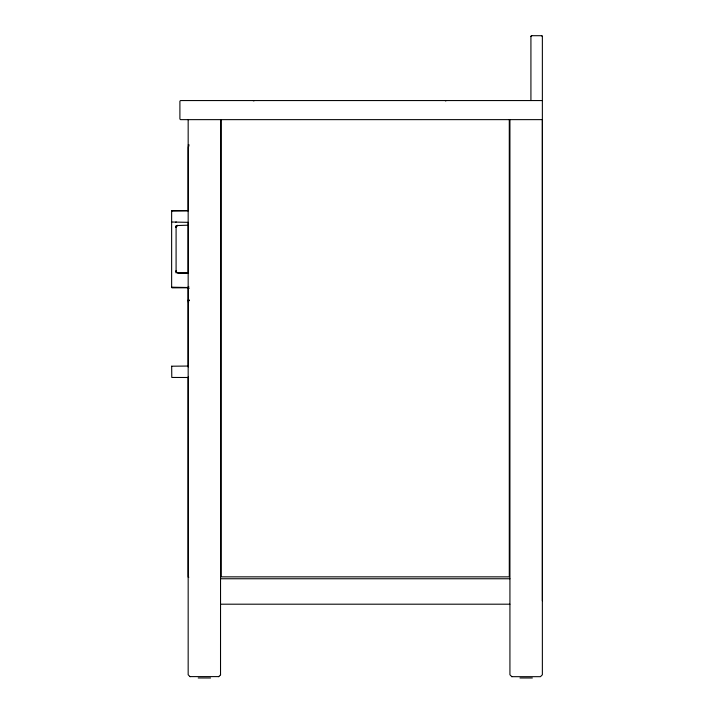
<?xml version="1.0" encoding="UTF-8"?>
<svg xmlns="http://www.w3.org/2000/svg" width="714" height="714" viewBox="0 0 714 714"><rect width="100%" height="100%" fill="white"/><g stroke="black" fill="none" stroke-linecap="round" stroke-linejoin="round"><path stroke-width="1.07" d="M176.09 271.864L176.09 271.24M176.09 227.364L176.09 226.865M188.166 576.519L188.166 376.965M188.166 366.934L188.166 287.778L171.958 287.831L171.637 287.198L188.166 287.519M188.166 273.542L188.166 225.347M188.166 224.08L188.166 223.152M188.166 147.307L188.166 210.853L171.681 211.049M542.363 600.885L542.363 119.631L180.535 119.64L179.901 119.006L179.901 101.192L180.535 100.558L542.363 100.558M542.363 118.881L542.363 36.343L541.721 35.7L531.564 35.7L530.921 36.343L530.921 100.558M176.09 227.427L176.456 225.99M171.637 211.219L171.958 210.576L188.166 210.576M171.681 366.202L171.788 377.456L188.166 377.501M176.179 226.838L177.991 225.517L188.166 225.178M171.681 366.211L188.166 366.05M218.77 676.604L190.004 676.613M220.528 674.846L220.599 119.765M218.689 676.685L220.599 674.775M530.921 36.343L531.725 35.7M445.447 100.933L446.339 100.558M176.876 225.57L177.411 225.294M175.76 222.34L176.09 221.884M188.166 145.076L189.326 145.076M188.166 146.665L188.817 146.665M188.166 222.34L171.637 222.018M188.166 272.891L177.991 272.891L176.456 272.105L176.09 270.99M188.166 273.203L177.991 273.203L176.456 272.418L176.09 271.302M188.166 286.564L188.817 286.564M188.166 288.153L189.344 288.144M188.166 301.826L188.817 301.826M188.166 577.171L188.817 577.171M220.599 578.759L509.93 578.759M220.599 604.196L509.93 604.196M511.84 676.685L540.453 676.676L542.363 674.775L542.363 119.631M198.206 677.97L210.585 677.979M519.971 677.979L532.349 677.979M253.033 100.558L253.934 100.933M541.81 35.789L542.363 36.343M511.84 676.676L509.93 674.775L509.93 119.765M188.166 119.64L188.166 674.775L190.076 676.685M176.09 226.543L176.09 227.177M176.09 271.043L176.09 271.552M509.287 119.64L509.287 576.85L221.242 576.85L221.242 119.64M176.09 225.579L176.09 272.962M171.637 210.898L171.637 287.51M189.344 300.228L188.166 300.228L189.344 300.228"/></g></svg>
